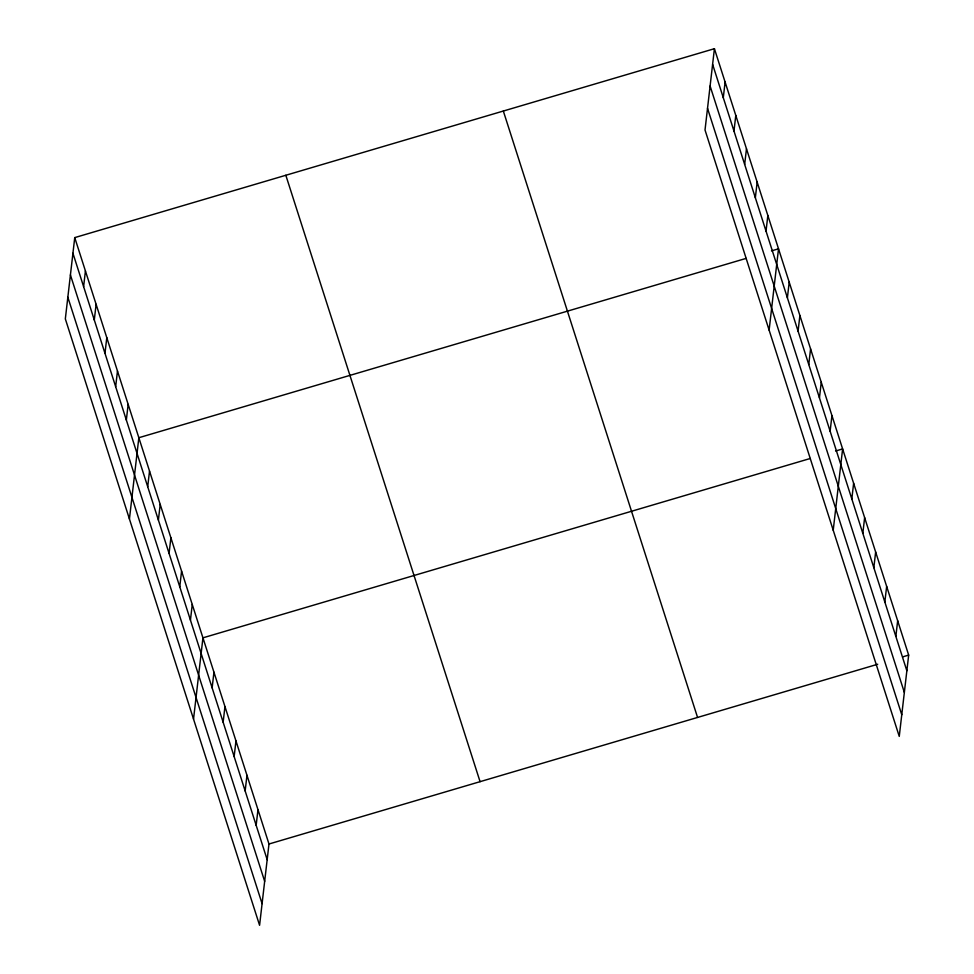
<?xml version="1.0" encoding="UTF-8"?>
<svg xmlns="http://www.w3.org/2000/svg" width="974" height="974" viewBox="0 0 974 974"><rect width="100%" height="100%" fill="white"/><g stroke="black" fill="none" stroke-linecap="round" stroke-linejoin="round"><path stroke-width="1.46" d="M74.742 237.607L65.331 318.9L259.583 925.3L268.982 844.008L74.742 237.607L714.417 48.7L908.669 655.1L899.258 736.393L705.018 129.992L714.417 48.7M83.618 286.612L85.42 270.955M94.295 319.959L96.109 304.314M104.985 353.318L106.787 337.661M115.663 386.666L117.477 371.021M126.34 420.025L128.154 404.368M129.432 519.008L138.844 437.716L746.157 258.378M147.707 486.72L149.521 471.075M158.397 520.079L160.211 504.422M169.074 553.427L170.888 537.782M179.764 586.786L181.578 571.129M190.441 620.134L192.255 604.477M193.534 719.116L202.945 637.836L810.258 458.486M212.137 687.851L213.951 672.194M223.143 722.209L224.957 706.564M234.15 756.579L235.964 740.922M245.156 790.937L246.97 775.292M256.162 825.307L257.976 809.65M723.292 97.704L725.106 82.047M733.982 131.052L735.784 115.407M744.66 164.411L746.474 148.754M755.349 197.759L757.151 182.114M766.027 231.118L767.841 215.461M769.119 330.101L778.518 248.808L771.481 250.89M787.394 297.813L789.208 282.168M798.083 331.172L799.885 315.515M808.761 364.519L810.575 348.875M819.451 397.879L821.252 382.222M830.128 431.226L831.942 415.581M833.22 530.221L842.62 448.929L835.582 451.011M851.824 498.944L853.626 483.287M862.83 533.302L864.632 517.657M873.836 567.672L875.638 552.014M884.842 602.029L886.657 586.385M895.849 636.399L897.663 620.742M268.982 844.008L877.708 664.244M903.032 656.768L908.669 655.1M712.615 64.357L906.855 670.757M710.107 86.016L904.347 692.417M707.526 108.333L901.766 714.733M503.327 111.036L697.567 717.448M285.832 175.271L480.072 781.672M72.928 253.252L267.168 859.665M70.42 274.924L264.66 881.324M67.839 297.228L262.079 903.641"/></g></svg>
